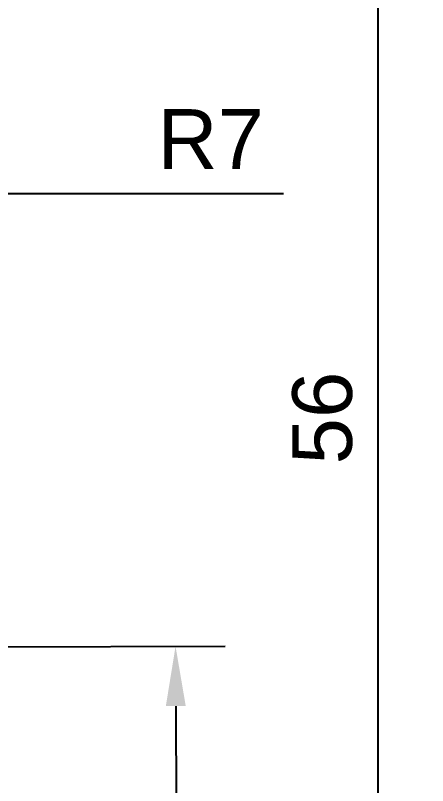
# Model space of a CAD drawing. Header units: millimetres. Extents: x 49.4 to 144.1, y 7.9 to 81.2.
# Drawn here: x 133.71 to 144.07, y 35.56 to 54.9 of the extents above; entities that cross this region are included whole.
import ezdxf

# ---------------------------------------------------------------- set-up
doc = ezdxf.new("R2010")
doc.units = ezdxf.units.MM
doc.layers.add('dim', color=3, linetype='Continuous')
doc.styles.get("Standard").update_dxf_attribs({"font": 'arial.ttf'})
doc.dimstyles.new('ISO-25', dxfattribs={"dimtxt": 2.5, "dimasz": 2.5, "dimexe": 1.25, "dimexo": 0.625, "dimtad": 1, "dimtxsty": 'Standard', "dimcen": 2.5, "dimadec": 0, "dimazin": 0, "dimtfac": 1, "dimtmove": 0, "dimatfit": 3, "dimfxl": 1, "dimarcsym": 0})

# ---------------------------------------------------------------- blocks, each defined once
blk = doc.blocks.new('*D53')
at = {"layer": 'Defpoints', "color": 0, "transparency": 16777216}
for p in [(94.005, 72.558), (94.004, 17.029), (142.815, 17.028)]:
    blk.add_point(p, dxfattribs=at)
at = {"layer": 'dim', "color": 0, "lineweight": -2, "transparency": 16777216}
for p, q in [((94.63, 72.558), (144.066, 72.557)), ((142.816, 71.058), (142.815, 18.528)), ((94.629, 17.029), (144.065, 17.028))]:
    blk.add_line(p, q, dxfattribs=at)
at = {"layer": 'dim', "color": 0, "transparency": 16777216}
for points in [[(142.566, 71.058), (143.066, 71.058), (142.816, 72.558)], [(142.565, 18.528), (143.065, 18.528), (142.815, 17.028)]]:
    blk.add_solid(points, dxfattribs=at)
at = {"layer": 'dim', "color": 0, "transparency": 16777216, "insert": (141.425, 44.793), "char_height": 1.5, "attachment_point": 5, "rotation": 89.999}
blk.add_mtext('56', dxfattribs=at)
blk = doc.blocks.new('*D55')
at = {"layer": 'Defpoints', "color": 0, "transparency": 16777216}
for p in [(110.858, 38.965), (137.79, 22.44), (110.917, 22.345)]:
    blk.add_point(p, dxfattribs=at)
at = {"layer": 'dim', "color": 0, "lineweight": -2, "transparency": 16777216}
for p, q in [((111.483, 38.967), (138.981, 39.065)), ((137.737, 37.56), (137.785, 23.94)), ((111.542, 22.347), (139.04, 22.445))]:
    blk.add_line(p, q, dxfattribs=at)
at = {"layer": 'dim', "color": 0, "transparency": 16777216}
for points in [[(137.987, 37.561), (137.487, 37.559), (137.731, 39.06)], [(138.035, 23.941), (137.535, 23.939), (137.79, 22.44)]]:
    blk.add_solid(points, dxfattribs=at)
at = {"layer": 'dim', "color": 0, "transparency": 16777216, "insert": (139.139, 30.755), "char_height": 1.5, "attachment_point": 5, "rotation": 270.2037}
blk.add_mtext('17', dxfattribs=at)
blk = doc.blocks.new('*D60')
at = {"layer": 'Defpoints', "color": 0, "transparency": 16777216}
for p in [(128.55, 50.424), (135.59, 50.424)]:
    blk.add_point(p, dxfattribs=at)
at = {"layer": 'dim', "color": 0, "lineweight": -2, "transparency": 16777216}
blk.add_line((140.448, 50.424), (130.05, 50.424), dxfattribs=at)
at = {"layer": 'dim', "color": 0, "transparency": 16777216}
blk.add_solid([(130.05, 50.674), (130.05, 50.174), (128.55, 50.424)], dxfattribs=at)
at = {"layer": 'dim', "color": 0, "transparency": 16777216, "insert": (138.613, 51.799), "char_height": 1.5, "attachment_point": 5}
blk.add_mtext('R7', dxfattribs=at)

msp = doc.modelspace()

# ---------------------------------------------------------------- dimensions: what is measured, and where the dimension line sits
at = {"layer": 'dim'}
for p1, p2, distance, picture, middle in [((94.005, 72.558), (94.004, 17.029), 48.811, '*D53', (141.425, 44.793)), ((110.858, 38.965), (110.917, 22.345), 26.874, '*D55', (139.139, 30.755))]:
    dim = msp.add_aligned_dim(p1=p1, p2=p2, distance=distance, dimstyle='ISO-25', override={"dimtxt": 1.5, "dimasz": 1.5, "dimdec": 0, "dimcen": 0}, dxfattribs=at)
    dim.commit()
    dim.dimension.update_dxf_attribs({"geometry": picture, "text_midpoint": middle})
dim = msp.add_radius_dim(center=(135.59, 50.424), mpoint=(128.55, 50.424), dimstyle='ISO-25', override={"dimtxt": 1.5, "dimasz": 1.5, "dimdec": 0, "dimcen": 0}, dxfattribs=at)
dim.commit()
dim.dimension.update_dxf_attribs({"geometry": '*D60', "text_midpoint": (138.613, 50.424), "dimtype": 164})

doc.saveas('drawing.dxf')
